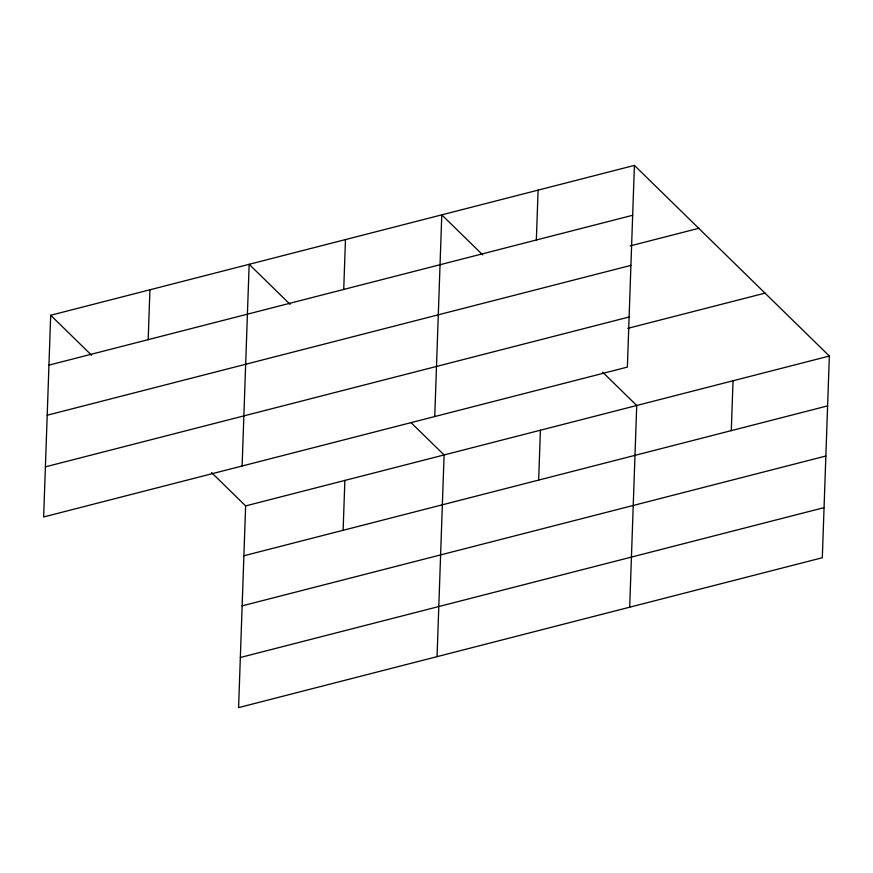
<?xml version="1.0" encoding="UTF-8"?>
<svg xmlns="http://www.w3.org/2000/svg" width="873" height="873" viewBox="0 0 873 873"><rect width="100%" height="100%" fill="white"/><g stroke="black" fill="none" stroke-linecap="round" stroke-linejoin="round"><path stroke-width="1.31" d="M50.689 315.262L43.65 516.958L627.371 367.096L634.409 165.401L50.689 315.262L91.632 355.289M148.181 339.641L149.927 289.781M242.116 466.007L249.154 264.312L290.098 304.339M211.517 472.533L245.629 505.904L238.591 707.599L822.311 557.738L829.35 356.042L634.409 165.401M343.733 289.443L345.468 239.584M343.122 530.282L344.868 480.423M434.743 416.552L441.782 214.856L482.725 254.894M437.057 656.649L444.095 454.953L410.954 422.543M536.36 239.988L538.095 190.128M538.663 480.085L540.409 430.225M629.684 607.193L636.723 405.498L602.61 372.138M731.29 430.629L733.036 380.77M48.953 365.121L632.674 215.271M630.131 245.924L698.738 228.311M47.207 415.221L630.917 265.37M45.396 466.848L629.117 316.997M627.807 328.357L765.021 293.132M245.629 505.904L829.35 356.042M243.894 555.763L827.604 405.901M242.137 605.862L825.858 456.012M240.337 657.489L824.057 507.639"/></g></svg>
